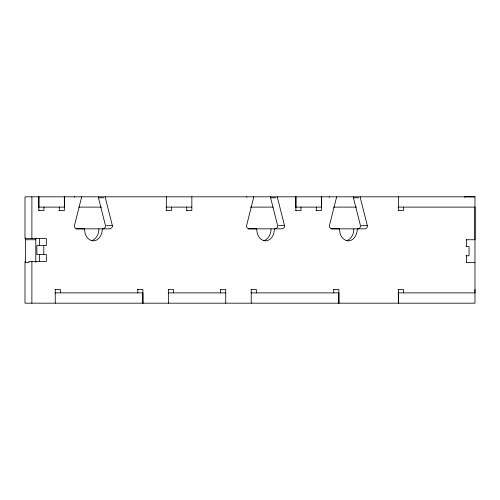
<?xml version="1.0" encoding="UTF-8"?>
<svg xmlns="http://www.w3.org/2000/svg" width="500" height="500" viewBox="0 0 500 500"><rect width="100%" height="100%" fill="white"/><g stroke="black" fill="none" stroke-linecap="round" stroke-linejoin="round"><path stroke-width="0.75" d="M31.888 238.6L31.888 196.819M38.856 210.544L38.856 196.819L38.856 207.113M39.45 245.463L39.45 238.6M43.788 254.613L43.788 245.463M166.344 196.819L166.344 210.544M168.4 303.181L168.4 289.456M171.444 207.113L171.444 210.544L166.088 210.544M186.488 210.544L191.844 210.544L191.844 196.819M225.725 303.181L225.725 289.456L220.369 289.456M251.225 303.181L251.225 289.456M295.887 207.113L295.887 196.819L295.887 210.544M398.363 289.456L398.363 303.181L398.363 292.887M403.462 207.113L403.462 210.544L398.1 210.544M466.5 262.619L466.5 255.756M474.975 289.456L474.975 292.887L398.1 292.887M271.025 228.844L270.875 231.025A11.806 8.775 -90 0 1 270.025 234.356L269.569 235.413A12.1 8.994 -90 0 1 267.725 238.169L266.2 239.513A12.144 9.025 -90 0 1 264.556 240.387A12.012 8.925 -90 0 1 263.725 240.65M105.231 196.819A3.431 2.55 -90 0 0 105.337 197.8L112.475 226.038A3.419 2.537 -90 0 1 111.775 227.838L109.969 228.844L76.1 228.844M274.469 228.844L273.844 233.263A12.031 8.938 90 0 1 270.425 238.894A12.025 8.938 -90 0 1 260.656 238.894A12.025 8.938 -90 0 1 257.244 233.263L256.619 228.844L248.506 228.781L247.169 227.838A3.419 2.537 -90 0 1 246.462 226.038L253.6 197.8A3.425 2.55 90 0 0 253.706 196.819M277.381 196.819A3.425 2.544 -90 0 0 277.488 197.8L284.625 226.038A3.419 2.537 -90 0 1 283.919 227.838L282.119 228.844L248.25 228.844M360.206 196.819A3.425 2.55 -90 0 0 360.312 197.8L367.45 226.038A3.425 2.55 -90 0 1 366.337 228.281A3.456 2.569 -90 0 1 364.944 228.844L331.075 228.844M103.081 228.844L104.887 227.838A3.419 2.537 90 0 0 105.588 226.038L98.45 197.8A3.431 2.55 90 0 1 98.344 196.819M275.231 228.844L277.031 227.838A3.419 2.537 -90 0 0 277.738 226.038L270.6 197.8A3.425 2.544 -90 0 1 270.494 196.819M25 261.475L25 303.181L474.975 303.181L474.975 196.819L464.681 196.819L464.681 197.312M474.975 196.819L25 196.819L25 238.6L46.337 238.6L46.337 245.463L36.9 245.463L36.9 254.613L46.337 254.613L46.337 261.475L28.825 261.475M98.45 197.8L103.619 197.8M270.6 197.8L275.763 197.8M353.319 196.819A3.425 2.55 -90 0 0 353.425 197.8L358.587 197.8M38.6 207.113L64.356 207.113L64.356 196.819L64.356 210.544L59 210.544M78.694 207.113L101.463 207.113M166.088 207.113L191.844 207.113M250.444 207.113L273.075 207.113M295.625 207.113L321.381 207.113L321.381 196.819L321.381 210.544L316.025 210.544M333.537 207.113L356.444 207.113M398.1 207.113L475 207.119L474.994 239.75L466.15 239.75M38.6 210.544L43.956 210.544L43.956 207.113M295.625 210.544L300.981 210.544L300.981 207.113M106.494 225.413L112.519 225.413M278.637 225.413L284.669 225.413M361.469 225.413L367.494 225.413M25.512 239.75L35.806 239.75M465.988 246.606L469.05 246.606L469.05 255.756L465.988 255.756M29.188 262.619L25.512 262.619L25.512 237.969M466.15 262.619L474.994 262.619M55 289.456L60.362 289.456L60.362 292.887M137.544 289.456L142.9 289.456L142.9 303.181L142.9 292.887L55 292.887M168.137 289.456L173.5 289.456L173.5 292.887M250.969 289.456L256.325 289.456L256.325 292.887M333.512 289.456L338.869 289.456L338.869 303.181L338.869 292.887L250.969 292.887M398.1 289.456L403.462 289.456L403.462 292.887M168.137 292.887L225.725 292.887M353.425 197.8L360.562 226.038A3.425 2.55 -90 0 1 359.45 228.281A3.456 2.569 -90 0 1 358.056 228.844M466.5 239.75L466.5 246.606M39.45 254.613L39.45 261.475M398.363 196.819L398.363 210.544M333.769 289.456L333.769 292.887M316.281 207.113L316.281 210.544M220.625 289.456L220.625 292.887M186.744 207.113L186.744 210.544M137.8 289.456L137.8 292.887M59.256 207.113L59.256 210.544M55.263 289.456L55.256 303.181M35.806 237.969L35.806 262.619M31.888 261.475L31.888 303.181M81.562 196.819A3.425 2.55 -90 0 1 81.456 197.8L74.319 226.038A3.419 2.537 -90 0 0 75.019 227.838L76.356 228.781L84.475 228.844L85.1 233.263A12.031 8.938 90 0 0 88.513 238.894A12.019 8.931 -90 0 0 97.644 239.406A12.019 8.931 -90 0 0 102.319 228.844M74.675 196.819A3.425 2.55 90 0 1 74.644 197.312M329.644 196.819A3.425 2.55 -90 0 1 329.619 197.312M246.819 196.819A3.425 2.55 -90 0 1 246.794 197.312M357.294 228.844A12.019 8.931 -90 0 1 352.619 239.406A12.019 8.931 -90 0 1 343.481 238.906A12.031 8.938 -90 0 1 340.069 233.263L339.444 228.844L331.331 228.781L329.994 227.838A3.419 2.537 -90 0 1 329.288 226.038L336.425 197.8A3.425 2.55 -90 0 0 336.531 196.819M353.85 228.844A12.031 8.944 90 0 1 352.394 235.413L351.238 237.338L349.025 239.513A12.138 9.025 90 0 1 347.381 240.387A12.012 8.925 -90 0 1 346.55 240.65M98.875 228.844A12.031 8.944 90 0 1 97.425 235.413L96.263 237.338L94.05 239.513A12.138 9.019 -90 0 1 92.406 240.387A12.012 8.925 -90 0 1 91.575 240.65"/></g></svg>
